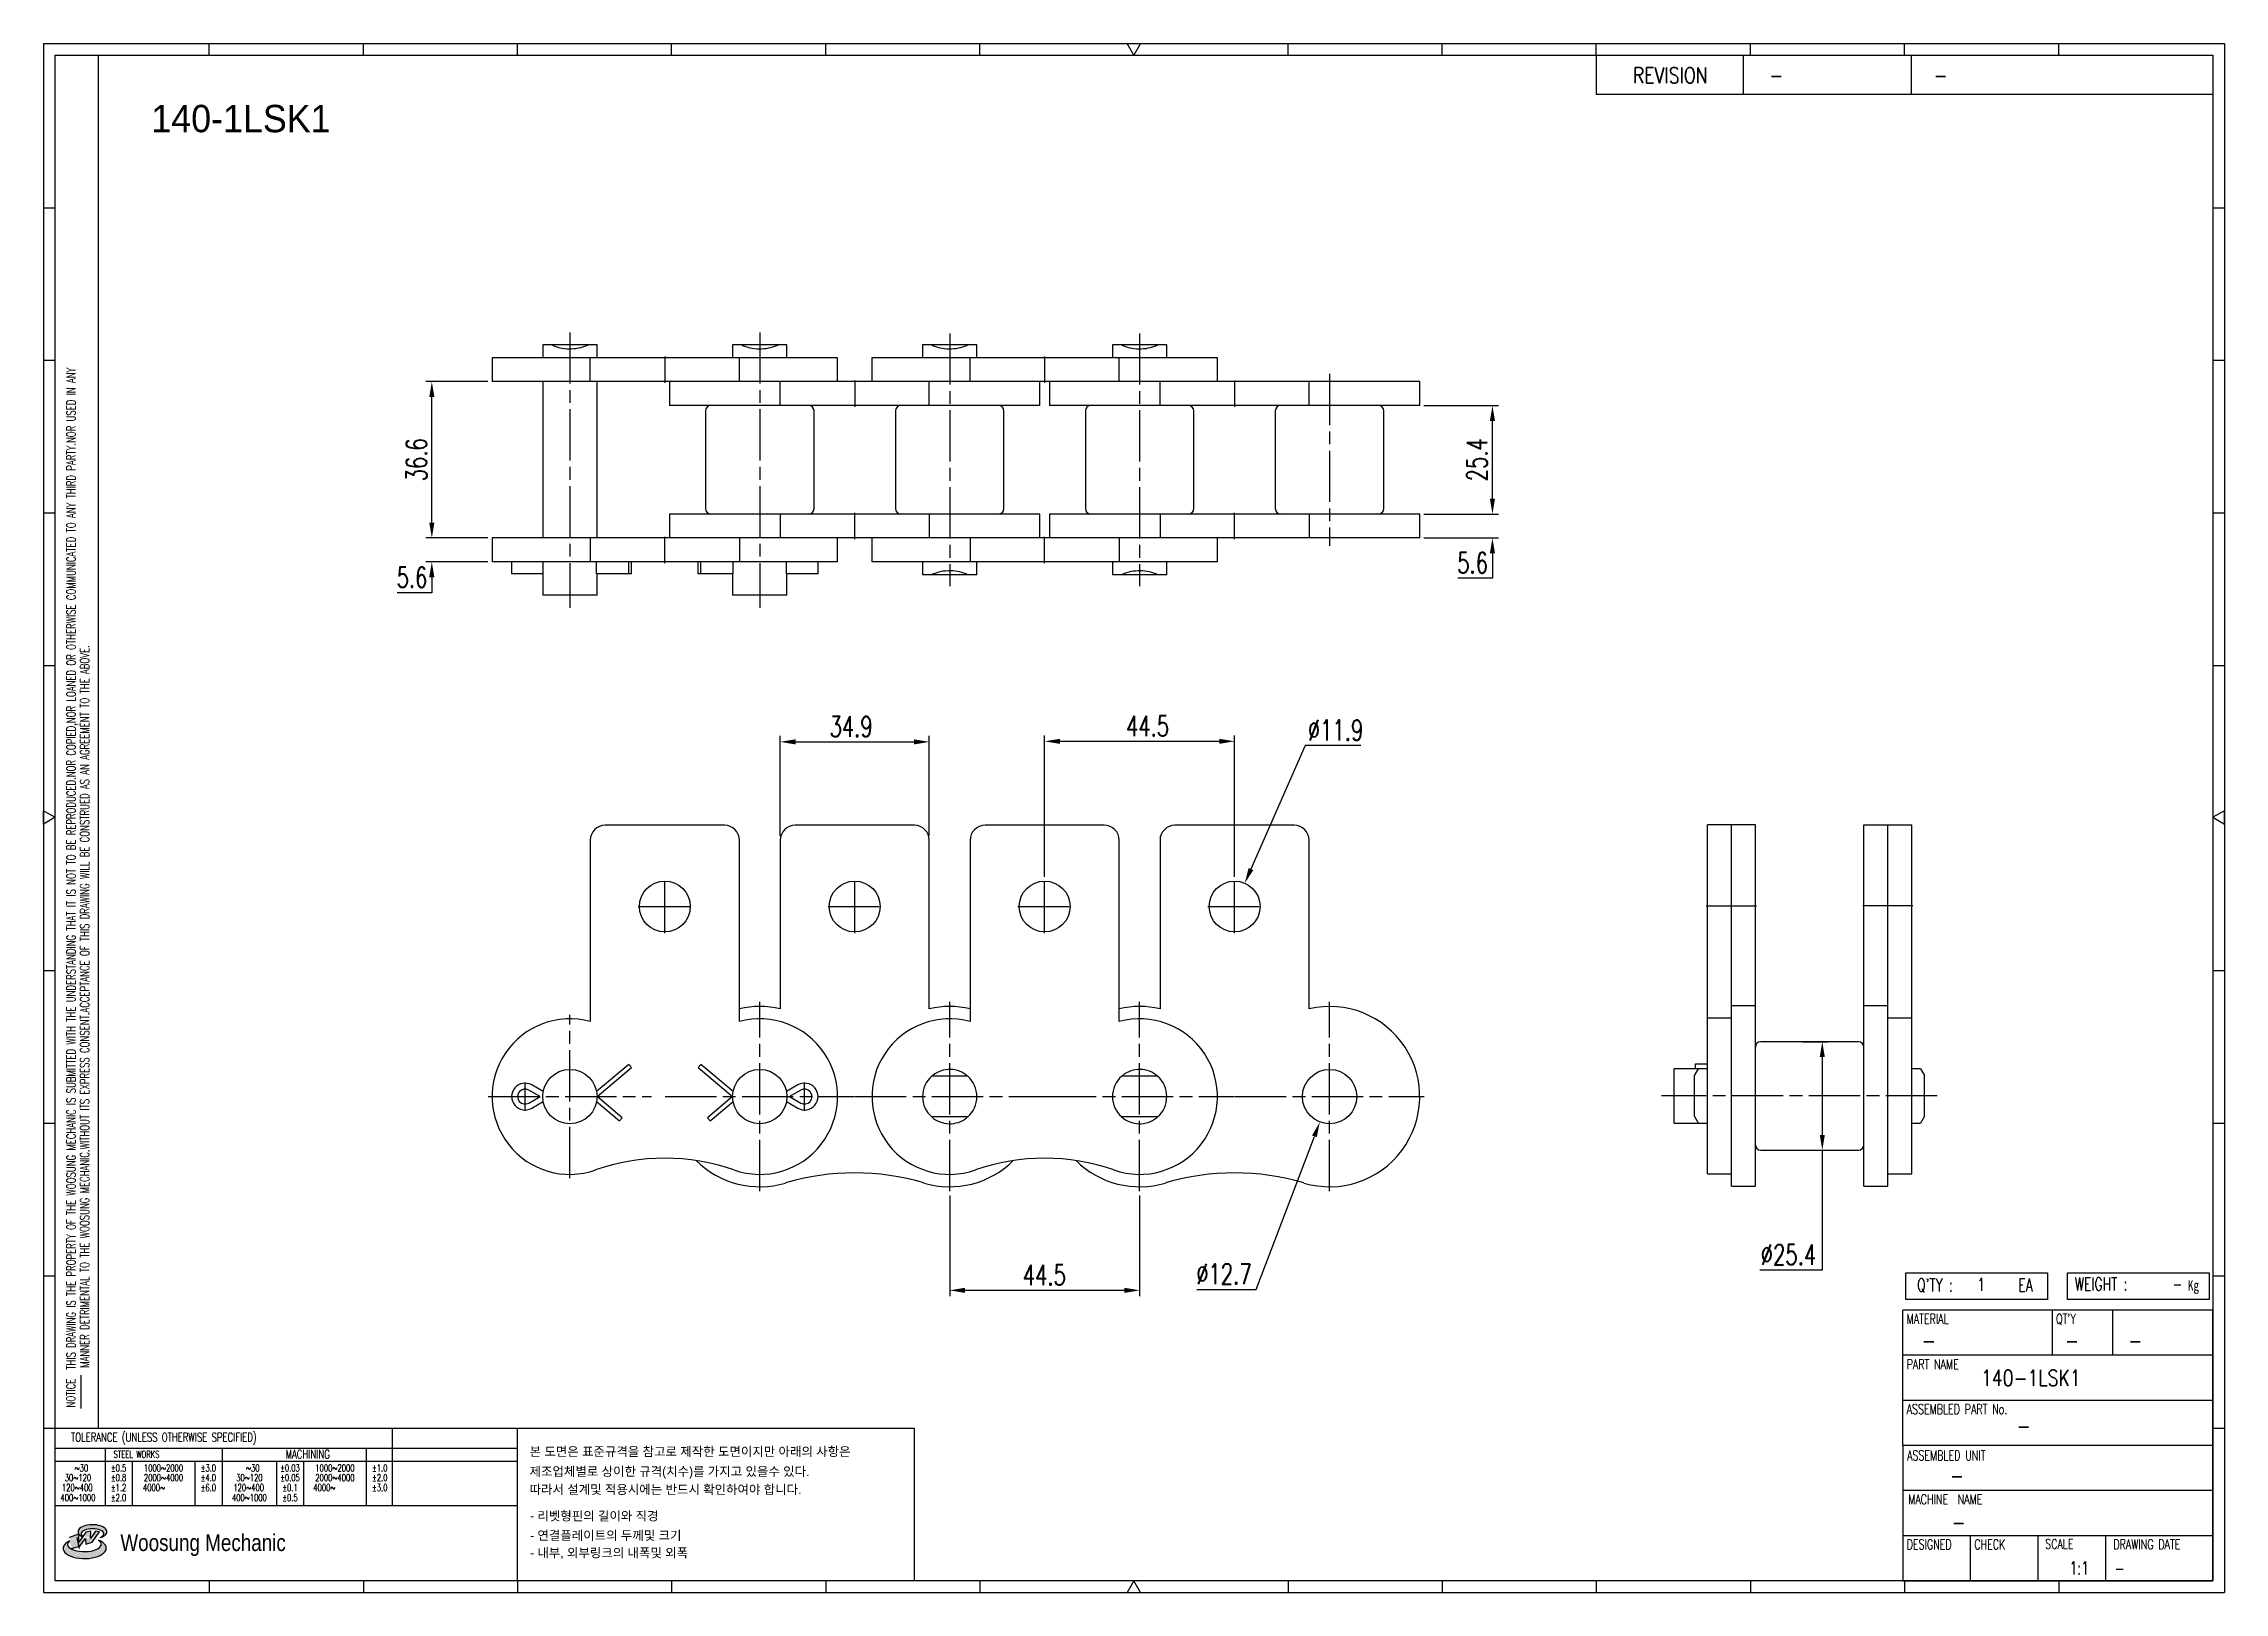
# Model space of a CAD drawing. Header units: millimetres. Extents: x 2711 to 3221, y 59 to 421.
import ezdxf
from ezdxf.enums import TextEntityAlignment as Align

# ---------------------------------------------------------------- set-up
doc = ezdxf.new("R2010")
doc.units = ezdxf.units.MM
doc.linetypes.add('AM_ISO08W050', pattern=[18, 12, -1.5, 3, -1.5])
doc.layers.get('Defpoints').update_dxf_attribs({"color": 80})
doc.layers.add('CL1', color=140, linetype='AM_ISO08W050', lineweight=25)
for name, color, linetype in [('S-DIM', 7, 'Continuous'), ('TITLE', 7, 'Continuous'), ('도면레이아웃', 7, 'Continuous')]:
    doc.layers.add(name, color=color, linetype=linetype)
doc.styles.add('HAN', font='ROMANS.shx', dxfattribs={"width": 0.7, "bigfont": 'whgtxt.shx'})
doc.styles.add('HKD_ST2', font='romans.shx', dxfattribs={"width": 0.7, "height": 4, "bigfont": '@extfont2.shx'})
doc.styles.add('HSG', font='SIMPLEX.shx', dxfattribs={"width": 0.7, "bigfont": 'HSG.shx'})
doc.styles.add('MtXpl_', font='Gulim.ttf')
doc.styles.add('SLDTEXTSTYLE4', font='arial.ttf', dxfattribs={"width": 0.8})
doc.dimstyles.new('AP2', dxfattribs={"dimscale": 2, "dimtxt": 2.4, "dimasz": 1.8, "dimexe": 0.7, "dimexo": 0.5, "dimgap": 0.6, "dimtad": 1, "dimtoh": 1, "dimdec": 1, "dimrnd": 0.01, "dimzin": 9, "dimdsep": 46, "dimtxsty": 'HSG', "dimcen": 0, "dimclrd": 251, "dimclre": 251, "dimclrt": 60, "dimazin": 2, "dimtp": 1, "dimtm": 1, "dimtfac": 0.5, "dimtdec": 1, "dimtofl": 0, "dimtmove": 0, "dimatfit": 3, "dimfxl": 0, "dimtvp": 1, "dimtolj": 2, "dimlwd": -1, "dimlwe": -1, "dimarcsym": 0})

# ---------------------------------------------------------------- blocks, each defined once
blk = doc.blocks.new('MAST')
at = {"layer": '도면레이아웃'}
h = blk.add_hatch(color=10, dxfattribs=at)
h.paths.add_polyline_path([(1.544, 35.177), (1.554, 34.966), (1.779, 35.034), (2.054, 35.422), (1.908, 35.446), (1.728, 35.167), (1.741, 35.439), (1.547, 35.405), (1.292, 35.041), (1.295, 35.33), (0.943, 35.208), (1.03, 34.8), (1.336, 34.885)])
edge = h.paths.add_edge_path()
edge.add_ellipse((1.795, 35.421), major_axis=(-0.53, 0), ratio=0.487785, start_angle=122.36065, end_angle=403.39574)
edge.add_line((1.411, 35.244), (1.419, 35.261))
edge.add_ellipse((1.798, 35.344), major_axis=(-0.423, 0), ratio=0.444396, start_angle=131.58977, end_angle=386.19408, ccw=False)
edge = h.paths.add_edge_path()
edge.add_ellipse((1.512, 34.815), major_axis=(-0.793, 0), ratio=0.480113, start_angle=314.67633, end_angle=590.85213)
edge.add_ellipse((1.501, 34.958), major_axis=(-0.62, 0), ratio=0.43311, start_angle=331.7024, end_angle=574.42495, ccw=False)
at = {"color": 140}
for p, q in [((0, 90.118), (80.15, 90.118)), ((0, 90.118), (0, 33.191)), ((80.15, 90.118), (80.15, 33.191)), ((57.068, 89.693), (57.068, 88.246)), ((62.47, 89.693), (62.47, 88.246)), ((68.635, 89.693), (68.635, 88.246)), ((79.725, 88.246), (57.068, 88.246)), ((68.449, 43.961), (68.449, 44.936)), ((68.449, 44.936), (73.654, 44.936)), ((73.654, 44.936), (73.654, 43.961)), ((74.39, 43.961), (74.39, 44.936)), ((74.39, 44.936), (79.595, 44.936)), ((79.595, 44.936), (79.595, 43.961)), ((68.336, 38.59), (68.336, 43.563)), ((79.725, 43.563), (68.336, 43.563)), ((73.654, 43.961), (68.449, 43.961)), ((73.827, 43.563), (73.827, 41.905)), ((79.595, 43.961), (74.39, 43.961)), ((76.037, 43.563), (76.037, 41.905)), ((79.725, 38.59), (79.725, 43.563)), ((79.725, 41.905), (68.336, 41.905)), ((79.725, 40.248), (68.336, 40.248)), ((68.336, 38.59), (68.336, 33.616)), ((79.725, 38.59), (68.336, 38.59)), ((79.725, 33.616), (79.725, 38.59)), ((79.725, 36.932), (68.336, 36.932)), ((79.725, 35.274), (68.336, 35.274)), ((70.822, 33.616), (70.822, 35.274)), ((73.309, 33.616), (73.309, 35.274)), ((75.796, 33.616), (75.796, 35.274)), ((0, 33.191), (80.15, 33.191)), ((68.336, 33.616), (79.725, 33.616))]:
    blk.add_line(p, q, dxfattribs=at)
for p, q in [((6.089, 89.693), (6.089, 90.118)), ((11.753, 89.693), (11.753, 90.118)), ((17.418, 89.693), (17.418, 90.118)), ((23.082, 89.693), (23.082, 90.118)), ((28.746, 89.693), (28.746, 90.118)), ((34.411, 89.693), (34.411, 90.118)), ((45.739, 89.693), (45.739, 90.118)), ((51.404, 89.693), (51.404, 90.118)), ((57.068, 89.693), (57.068, 90.118)), ((62.732, 89.693), (62.732, 90.118)), ((68.397, 89.693), (68.397, 90.118)), ((74.061, 89.693), (74.061, 90.118)), ((0, 84.085), (0.425, 84.085)), ((79.725, 84.085), (80.15, 84.085)), ((0, 78.478), (0.425, 78.478)), ((79.725, 78.478), (80.15, 78.478)), ((0, 72.87), (0.425, 72.87)), ((79.725, 72.87), (80.15, 72.87)), ((0, 67.262), (0.425, 67.262)), ((79.725, 67.262), (80.15, 67.262)), ((0, 56.047), (0.425, 56.047)), ((79.725, 56.047), (80.15, 56.047)), ((0, 50.439), (0.425, 50.439)), ((79.725, 50.439), (80.15, 50.439)), ((0, 44.832), (0.425, 44.832)), ((79.725, 44.832), (80.15, 44.832)), ((1.377, 39.947), (1.377, 41.174)), ((0, 39.224), (0.425, 39.224)), ((79.725, 39.224), (80.15, 39.224)), ((6.089, 33.616), (6.089, 33.191)), ((11.753, 33.616), (11.753, 33.191)), ((17.418, 33.616), (17.418, 33.191)), ((23.082, 33.616), (23.082, 33.191)), ((28.746, 33.616), (28.746, 33.191)), ((34.411, 33.616), (34.411, 33.191)), ((45.739, 33.616), (45.739, 33.191)), ((51.404, 33.616), (51.404, 33.191)), ((57.068, 33.616), (57.068, 33.191)), ((62.732, 33.616), (62.732, 33.191)), ((68.397, 33.616), (68.397, 33.191)), ((74.061, 33.616), (74.061, 33.191))]:
    blk.add_line(p, q)
at = {"color": 2}
for p, q in [((2.017, 39.224), (2.017, 89.693)), ((0.425, 39.224), (17.418, 39.224)), ((0.425, 38.487), (17.418, 38.487)), ((2.257, 38.487), (2.257, 36.382)), ((6.557, 38.5), (6.557, 36.382)), ((11.857, 38.487), (11.857, 36.382)), ((12.816, 39.224), (12.816, 36.382)), ((17.418, 33.616), (17.418, 39.224)), ((0.425, 38.012), (17.418, 38.012)), ((3.257, 38.012), (3.257, 36.382)), ((5.557, 38.012), (5.557, 36.382)), ((8.557, 38.012), (8.557, 36.382)), ((9.557, 38.026), (9.557, 36.382)), ((0.425, 36.382), (17.418, 36.382))]:
    blk.add_line(p, q, dxfattribs=at)
for points in [[(40.075, 89.693), (39.83, 90.118), (40.32, 90.118)], [(0.425, 61.679), (0, 61.433), (0, 61.924)], [(79.725, 61.679), (80.15, 61.433), (80.15, 61.924)], [(40.075, 33.616), (39.83, 33.191), (40.32, 33.191)]]:
    blk.add_lwpolyline(points, close=True)
at = {"color": 140}
blk.add_lwpolyline([(0.425, 89.693), (79.725, 89.693), (79.725, 33.616), (0.425, 33.616)], close=True, dxfattribs=at)
at = {"layer": '도면레이아웃'}
for p, q in [((1.295, 35.33), (0.943, 35.208)), ((1.547, 35.405), (1.292, 35.041)), ((1.292, 35.041), (1.295, 35.33)), ((1.741, 35.439), (1.547, 35.405)), ((1.908, 35.446), (1.728, 35.167)), ((1.728, 35.167), (1.741, 35.439)), ((1.779, 35.034), (2.054, 35.422)), ((2.054, 35.422), (1.908, 35.446)), ((1.03, 34.8), (1.336, 34.885)), ((1.224, 35.208), (1.311, 34.8)), ((1.224, 35.208), (1.224, 35.208)), ((1.336, 34.885), (1.544, 35.177)), ((1.419, 35.261), (1.411, 35.244)), ((1.544, 35.177), (1.554, 34.966)), ((1.554, 34.966), (1.779, 35.034))]:
    blk.add_line(p, q, dxfattribs=at)
for centre, major_axis, ratio, start_param, end_param in [((1.795, 35.421), (-0.53, 0), 0.487785, 2.135596, 7.040584), ((1.798, 35.344), (-0.423, 0), 0.444396, 2.296675, 6.740358), ((1.512, 34.815), (-0.793, 0), 0.480113, 5.492138, 10.312315), ((1.501, 34.958), (-0.62, 0), 0.43311, 5.789299, 10.025607)]:
    blk.add_ellipse(centre, major_axis=major_axis, ratio=ratio, start_param=start_param, end_param=end_param, dxfattribs=at)
for s, height, style, width, p in [('REVISION', 0.5806, 'HAN', 0.8, (58.415, 88.664)), ('-', 0.581, 'HAN', 0.8, (63.426, 88.664)), ('-', 0.581, 'HAN', 0.8, (69.468, 88.664)), ("Q'TY : ", 0.4746, 'HKD_ST2', 0.7, (68.857, 44.253)), ('1', 0.475, 'HKD_ST2', 0.7, (71.071, 44.275)), ('EA', 0.4746, 'HKD_ST2', 0.7, (72.578, 44.253)), ('WEIGHT : ', 0.4746, 'HKD_ST2', 0.7, (74.65, 44.286)), ('-', 0.581, 'HAN', 0.8, (69.029, 42.157)), ('-', 0.581, 'HAN', 0.8, (74.289, 42.157)), ('-', 0.581, 'HAN', 0.8, (76.623, 42.157)), ('-', 0.581, 'HAN', 0.8, (72.515, 39.013)), ('-', 0.581, 'HAN', 0.8, (70.067, 37.189)), ('-', 0.581, 'HAN', 0.8, (70.126, 35.48)), ('1:1', 0.4746, 'HKD_ST2', 0.7, (74.458, 33.848)), ('-', 0.475, 'HKD_ST2', 0.7, (76.112, 33.837))]:
    blk.add_text(s, height=height, dxfattribs=dict(style=style, width=width)).set_placement(p)
at = {"color": 6, "style": 'HKD_ST2', "width": 0.7}
for s, p in [(' THIS DRAWING IS THE PROPERTY OF THE WOOSUNG MECHANIC IS SUBMITTED WITH THE UNDERSTANDING THAT IT IS NOT TO BE REPRODUCED.NOR COPIED,NOR LOANED OR OTHERWISE COMMUNICATED TO ANY THIRD PARTY.NOR USED IN ANY', (1.173, 41.217)), ('MANNER DETRIMENTAL TO THE WOOSUNG MECHANIC.WITHOUT ITS EXPRESS CONSENT.ACCEPTANCE OF THIS DRAWING WILL BE CONSTRUED AS AN AGREEMENT TO THE ABOVE.', (1.672, 41.447))]:
    blk.add_text(s, height=0.326266, rotation=90, dxfattribs=at).set_placement(p)
at = {"style": 'HKD_ST2', "width": 0.7}
blk.add_text('-', height=0.475, dxfattribs=at).set_placement((78.613, 44.286), align=Align.RIGHT)
at = {"color": 254, "style": 'HKD_ST2', "width": 0.7}
for s, height, p in [('MATERIAL', 0.3651, (68.474, 43.425)), ("QT'Y", 0.3651, (73.965, 43.425)), ('PART NAME', 0.3651, (68.474, 41.756)), ('ASSEMBLED PART No.', 0.36511, (68.474, 40.109)), ('ASSEMBLED UNIT', 0.36511, (68.49, 38.408)), ('MACHINE  NAME', 0.36511, (68.532, 36.794)), ('DESIGNED', 0.3651, (68.474, 35.136)), ('CHECK', 0.3651, (70.961, 35.136)), ('SCALE', 0.3651, (73.566, 35.153)), ('DRAWING DATE', 0.36511, (76.071, 35.141))]:
    blk.add_text(s, height=height, dxfattribs=at).set_placement(p, align=Align.TOP_LEFT)
at = {"style": 'HKD_ST2', "width": 0.7}
blk.add_text('NOTICE', height=0.3263, rotation=90, dxfattribs=at).set_placement((1.163, 39.988))
blk.add_text('TOLERANCE (UNLESS OTHERWISE SPECIFIED)', height=0.32627, dxfattribs=at).set_placement((4.417, 38.896), align=Align.MIDDLE_CENTER)
at = {"color": 4, "style": 'HKD_ST2', "width": 0.7}
for s, height, p in [('%%12630', 0.261, (1.389, 37.762)), ('1000%%1262000', 0.26101, (4.407, 37.762)), ('%%12630', 0.261, (7.689, 37.762)), ('1000%%1262000', 0.26101, (10.707, 37.762)), ('120%%126400', 0.26101, (1.237, 37.045)), ('30%%126120', 0.261, (1.263, 37.411)), ('4000%%126', 0.261, (4.061, 37.045)), ('2000%%1264000', 0.26101, (4.407, 37.411)), ('120%%126400', 0.26101, (7.537, 37.045)), ('30%%126120', 0.261, (7.563, 37.411)), ('4000%%126', 0.261, (10.321, 37.045)), ('2000%%1264000', 0.26101, (10.707, 37.411)), ('400%%1261000', 0.26101, (1.263, 36.67)), ('400%%1261000', 0.26101, (7.563, 36.67))]:
    blk.add_text(s, height=height, dxfattribs=at).set_placement(p, align=Align.MIDDLE_CENTER)
for s, height, p in [('%%P0.5', 0.261, (2.757, 37.762)), ('STEEL WORKS', 0.26101, (3.416, 38.268)), ('%%P3.0', 0.261, (6.057, 37.762)), ('%%P0.03', 0.261, (9.057, 37.762)), ('MACHINING', 0.3263, (9.707, 38.27)), ('%%P1.0', 0.261, (12.357, 37.762)), ('%%P0.8', 0.261, (2.757, 37.411)), ('%%P1.2', 0.261, (2.757, 37.045)), ('%%P4.0', 0.261, (6.057, 37.411)), ('%%P6.0', 0.261, (6.057, 37.045)), ('%%P0.05', 0.261, (9.057, 37.411)), ('%%P0.1', 0.261, (9.057, 37.045)), ('%%P2.0', 0.261, (12.357, 37.411)), ('%%P3.0', 0.261, (12.357, 37.045)), ('%%P2.0', 0.261, (2.757, 36.67)), ('%%P0.5', 0.261, (9.057, 36.67))]:
    blk.add_text(s, height=height, dxfattribs=at).set_placement(p, align=Align.MIDDLE)
at = {"color": 1, "style": 'SLDTEXTSTYLE4', "width": 0.8}
blk.add_text('Woosung Mechanic', height=0.61957, dxfattribs=at).set_placement((2.822, 34.711))
at = {"layer": 'TITLE', "width": 0.8}
blk.add_text('Kg', height=0.3789, dxfattribs=at).set_placement((78.807, 44.286))
blk = doc.blocks.new('*D2')
at = {"layer": 'Defpoints', "color": 0, "transparency": 16777216}
for p in [(3032.78, 311.15), (3049.8, 311.15), (3032.78, 305.55)]:
    blk.add_point(p, dxfattribs=at)
at = {"layer": 'S-DIM', "color": 251, "linetype": 'ByBlock', "transparency": 16777216}
for p, q in [((3049.8, 314.75), (3049.8, 318.35)), ((3033.78, 311.15), (3051.2, 311.15)), ((3033.78, 305.55), (3051.2, 305.55)), ((3049.8, 301.95), (3049.8, 296.13)), ((3049.8, 296.13), (3041.72, 296.13))]:
    blk.add_line(p, q, dxfattribs=at)
at = {"layer": 'S-DIM', "color": 251, "transparency": 16777216}
for points in [[(3049.2, 314.75), (3050.4, 314.75), (3049.8, 311.15)], [(3049.2, 301.95), (3050.4, 301.95), (3049.8, 305.55)]]:
    blk.add_solid(points, dxfattribs=at)
at = {"layer": 'S-DIM', "color": 60, "transparency": 16777216, "insert": (3045.16, 299.73), "char_height": 4.8, "attachment_point": 5, "style": 'HSG'}
blk.add_mtext('\\A2;5.6', dxfattribs=at)
blk = doc.blocks.new('*D3')
at = {"layer": 'Defpoints', "color": 0, "transparency": 16777216}
for p in [(3032.78, 336.55), (3049.8, 336.55), (3032.78, 311.15)]:
    blk.add_point(p, dxfattribs=at)
at = {"layer": 'S-DIM', "color": 251, "linetype": 'ByBlock', "transparency": 16777216}
for p, q in [((3033.78, 336.55), (3051.2, 336.55)), ((3049.8, 314.75), (3049.8, 332.95)), ((3033.78, 311.15), (3051.2, 311.15))]:
    blk.add_line(p, q, dxfattribs=at)
at = {"layer": 'S-DIM', "color": 251, "transparency": 16777216}
for points in [[(3049.2, 332.95), (3050.4, 332.95), (3049.8, 336.55)], [(3049.2, 314.75), (3050.4, 314.75), (3049.8, 311.15)]]:
    blk.add_solid(points, dxfattribs=at)
at = {"layer": 'S-DIM', "color": 60, "transparency": 16777216, "insert": (3046.2, 323.85), "char_height": 4.8, "attachment_point": 5, "rotation": 90, "style": 'HSG'}
blk.add_mtext('\\A2;25.4', dxfattribs=at)
blk = doc.blocks.new('*D4')
at = {"layer": 'Defpoints', "color": 0, "transparency": 16777216}
for p in [(2801.57, 305.55), (2815.68, 305.55), (2815.68, 299.95)]:
    blk.add_point(p, dxfattribs=at)
at = {"layer": 'S-DIM', "color": 251, "linetype": 'ByBlock', "transparency": 16777216}
for p, q in [((2801.57, 309.15), (2801.57, 312.75)), ((2814.68, 305.55), (2800.17, 305.55)), ((2814.68, 299.95), (2800.17, 299.95)), ((2801.57, 296.35), (2801.57, 292.75)), ((2801.57, 292.75), (2793.49, 292.75))]:
    blk.add_line(p, q, dxfattribs=at)
at = {"layer": 'S-DIM', "color": 251, "transparency": 16777216}
for points in [[(2800.97, 309.15), (2802.17, 309.15), (2801.57, 305.55)], [(2800.97, 296.35), (2802.17, 296.35), (2801.57, 299.95)]]:
    blk.add_solid(points, dxfattribs=at)
at = {"layer": 'S-DIM', "color": 60, "transparency": 16777216, "insert": (2796.93, 296.35), "char_height": 4.8, "attachment_point": 5, "style": 'HSG'}
blk.add_mtext('\\A2;5.6', dxfattribs=at)
blk = doc.blocks.new('*D5')
at = {"layer": 'Defpoints', "color": 0, "transparency": 16777216}
for p in [(2801.57, 342.15), (2815.68, 342.15), (2815.68, 305.55)]:
    blk.add_point(p, dxfattribs=at)
at = {"layer": 'S-DIM', "color": 251, "linetype": 'ByBlock', "transparency": 16777216}
for p, q in [((2814.68, 342.15), (2800.17, 342.15)), ((2801.57, 309.15), (2801.57, 338.55)), ((2814.68, 305.55), (2800.17, 305.55))]:
    blk.add_line(p, q, dxfattribs=at)
at = {"layer": 'S-DIM', "color": 251, "transparency": 16777216}
for points in [[(2800.97, 338.55), (2802.17, 338.55), (2801.57, 342.15)], [(2800.97, 309.15), (2802.17, 309.15), (2801.57, 305.55)]]:
    blk.add_solid(points, dxfattribs=at)
at = {"layer": 'S-DIM', "color": 60, "transparency": 16777216, "insert": (2797.97, 323.85), "char_height": 4.8, "attachment_point": 5, "rotation": 90, "style": 'HSG'}
blk.add_mtext('\\A2;36.6', dxfattribs=at)
blk = doc.blocks.new('*D6')
at = {"layer": 'Defpoints', "color": 0, "transparency": 16777216}
for p in [(2918, 257.83), (2883.1, 234.81), (2918, 234.81)]:
    blk.add_point(p, dxfattribs=at)
at = {"layer": 'S-DIM', "color": 251, "linetype": 'ByBlock', "transparency": 16777216}
for p, q in [((2883.1, 235.81), (2883.1, 259.23)), ((2886.7, 257.83), (2914.4, 257.83)), ((2918, 235.81), (2918, 259.23))]:
    blk.add_line(p, q, dxfattribs=at)
at = {"layer": 'S-DIM', "color": 251, "transparency": 16777216}
for points in [[(2886.7, 258.43), (2886.7, 257.23), (2883.1, 257.83)], [(2914.4, 258.43), (2914.4, 257.23), (2918, 257.83)]]:
    blk.add_solid(points, dxfattribs=at)
at = {"layer": 'S-DIM', "color": 60, "transparency": 16777216, "insert": (2899.7, 261.43), "char_height": 4.8, "attachment_point": 5, "style": 'HSG'}
blk.add_mtext('\\A2;34.9', dxfattribs=at)
blk = doc.blocks.new('*D7')
at = {"layer": 'Defpoints', "color": 0, "transparency": 16777216}
for p in [(2989.45, 257.96), (2945, 225.25), (2989.45, 225.25)]:
    blk.add_point(p, dxfattribs=at)
at = {"layer": 'S-DIM', "color": 251, "linetype": 'ByBlock', "transparency": 16777216}
for p, q in [((2945, 226.25), (2945, 259.36)), ((2948.6, 257.96), (2985.85, 257.96)), ((2989.45, 226.25), (2989.45, 259.36))]:
    blk.add_line(p, q, dxfattribs=at)
at = {"layer": 'S-DIM', "color": 251, "transparency": 16777216}
for points in [[(2948.6, 258.56), (2948.6, 257.36), (2945, 257.96)], [(2985.85, 258.56), (2985.85, 257.36), (2989.45, 257.96)]]:
    blk.add_solid(points, dxfattribs=at)
at = {"layer": 'S-DIM', "color": 60, "transparency": 16777216, "insert": (2969.08, 261.56), "char_height": 4.8, "attachment_point": 5, "style": 'HSG'}
blk.add_mtext('\\A2;44.5', dxfattribs=at)
blk = doc.blocks.new('*D8')
at = {"layer": 'Defpoints', "color": 0, "transparency": 16777216}
for p in [(2991.84, 224.75), (2987.06, 213.85)]:
    blk.add_point(p, dxfattribs=at)
at = {"layer": 'S-DIM', "color": 251, "linetype": 'ByBlock', "transparency": 16777216}
for p, q in [((3005.96, 256.98), (2993.28, 228.05)), ((3019, 256.98), (3005.96, 256.98))]:
    blk.add_line(p, q, dxfattribs=at)
at = {"layer": 'S-DIM', "color": 251, "transparency": 16777216}
blk.add_solid([(2992.73, 228.29), (2993.83, 227.81), (2991.84, 224.75)], dxfattribs=at)
at = {"layer": 'S-DIM', "color": 60, "transparency": 16777216, "insert": (3013.08, 260.58), "char_height": 4.8, "attachment_point": 5, "style": 'HSG'}
blk.add_mtext('\\A2;∅11.9', dxfattribs=at)
blk = doc.blocks.new('*D9')
at = {"layer": 'Defpoints', "color": 0, "transparency": 16777216}
for p in [(2922.78, 152.65), (2967.23, 152.65), (2967.23, 129.46)]:
    blk.add_point(p, dxfattribs=at)
at = {"layer": 'S-DIM', "color": 251, "linetype": 'ByBlock', "transparency": 16777216}
for p, q in [((2922.78, 151.65), (2922.78, 128.06)), ((2967.23, 151.65), (2967.23, 128.06)), ((2926.38, 129.46), (2963.63, 129.46))]:
    blk.add_line(p, q, dxfattribs=at)
at = {"layer": 'S-DIM', "color": 251, "transparency": 16777216}
for points in [[(2926.38, 130.06), (2926.38, 128.86), (2922.78, 129.46)], [(2963.63, 130.06), (2963.63, 128.86), (2967.23, 129.46)]]:
    blk.add_solid(points, dxfattribs=at)
at = {"layer": 'S-DIM', "color": 60, "transparency": 16777216, "insert": (2944.92, 133.06), "char_height": 4.8, "attachment_point": 5, "style": 'HSG'}
blk.add_mtext('\\A2;44.5', dxfattribs=at)
blk = doc.blocks.new('*D10')
at = {"layer": 'Defpoints', "color": 0, "transparency": 16777216}
for p in [(3013.94, 180.74), (3009.41, 168.87)]:
    blk.add_point(p, dxfattribs=at)
at = {"layer": 'S-DIM', "color": 251, "linetype": 'ByBlock', "transparency": 16777216}
for p, q in [((2994.47, 129.69), (3008.13, 165.5)), ((2980.63, 129.69), (2994.47, 129.69))]:
    blk.add_line(p, q, dxfattribs=at)
at = {"layer": 'S-DIM', "color": 251, "transparency": 16777216}
blk.add_solid([(3007.57, 165.72), (3008.69, 165.29), (3009.41, 168.87)], dxfattribs=at)
at = {"layer": 'S-DIM', "color": 60, "transparency": 16777216, "insert": (2986.95, 133.29), "char_height": 4.8, "attachment_point": 5, "style": 'HSG'}
blk.add_mtext('\\A2;∅12.7', dxfattribs=at)
blk = doc.blocks.new('*D11')
at = {"layer": 'Defpoints', "color": 0, "transparency": 16777216}
for p in [(3121.36, 187.65), (3121.36, 162.25), (3127, 162.25)]:
    blk.add_point(p, dxfattribs=at)
at = {"layer": 'S-DIM', "color": 251, "linetype": 'ByBlock', "transparency": 16777216}
for p, q in [((3122.36, 187.65), (3128.4, 187.65)), ((3127, 184.05), (3127, 165.85)), ((3122.36, 162.25), (3128.4, 162.25)), ((3127, 162.25), (3127, 134.21)), ((3127, 134.21), (3112.36, 134.21))]:
    blk.add_line(p, q, dxfattribs=at)
at = {"layer": 'S-DIM', "color": 251, "transparency": 16777216}
for points in [[(3126.4, 184.05), (3127.6, 184.05), (3127, 187.65)], [(3126.4, 165.85), (3127.6, 165.85), (3127, 162.25)]]:
    blk.add_solid(points, dxfattribs=at)
at = {"layer": 'S-DIM', "color": 60, "transparency": 16777216, "insert": (3119.08, 137.81), "char_height": 4.8, "attachment_point": 5, "style": 'HSG'}
blk.add_mtext('\\A2;%%c25.4', dxfattribs=at)

msp = doc.modelspace()

# ---------------------------------------------------------------- linework, layer by layer
for p, q in [((2896.53, 347.75), (2815.68, 347.75)), ((2815.68, 347.75), (2815.68, 342.15)), ((2827.52, 350.75), (2827.52, 347.75)), ((2840.23, 350.75), (2827.52, 350.75)), ((2829.67, 350.75), (2830.1, 350.55)), ((2830.1, 350.55), (2830.56, 350.37)), ((2830.56, 350.37), (2831.05, 350.21)), ((2831.05, 350.21), (2831.56, 350.08)), ((2831.56, 350.08), (2832.08, 349.98)), ((2832.08, 349.98), (2832.62, 349.9)), ((2832.62, 349.9), (2833.17, 349.85)), ((2833.17, 349.85), (2833.72, 349.83)), ((2833.72, 349.83), (2834.27, 349.84)), ((2834.27, 349.84), (2834.82, 349.87)), ((2834.82, 349.87), (2835.37, 349.93)), ((2835.37, 349.93), (2835.9, 350.02)), ((2835.9, 350.02), (2836.42, 350.14)), ((2836.42, 350.14), (2836.92, 350.28)), ((2836.92, 350.28), (2837.39, 350.44)), ((2837.39, 350.44), (2837.84, 350.63)), ((2837.84, 350.63), (2838.08, 350.75)), ((2838.65, 342.15), (2838.65, 347.75)), ((2840.23, 347.75), (2840.23, 350.75)), ((2871.97, 350.75), (2871.97, 347.75)), ((2884.68, 350.75), (2871.97, 350.75)), ((2873.55, 342.15), (2873.55, 347.75)), ((2874.12, 350.75), (2874.55, 350.55)), ((2874.55, 350.55), (2875.01, 350.37)), ((2875.01, 350.37), (2875.5, 350.21)), ((2875.5, 350.21), (2876.01, 350.08)), ((2876.01, 350.08), (2876.53, 349.98)), ((2876.53, 349.98), (2877.07, 349.9)), ((2877.07, 349.9), (2877.62, 349.85)), ((2877.62, 349.85), (2878.17, 349.83)), ((2878.17, 349.83), (2878.72, 349.84)), ((2878.72, 349.84), (2879.27, 349.87)), ((2879.27, 349.87), (2879.82, 349.93)), ((2879.82, 349.93), (2880.35, 350.02)), ((2880.35, 350.02), (2880.87, 350.14)), ((2880.87, 350.14), (2881.37, 350.28)), ((2881.37, 350.28), (2881.84, 350.44)), ((2881.84, 350.44), (2882.29, 350.63)), ((2882.29, 350.63), (2882.53, 350.75)), ((2884.68, 347.75), (2884.68, 350.75)), ((2896.53, 342.15), (2896.53, 347.75)), ((2904.58, 347.75), (2904.58, 342.15)), ((2985.43, 347.75), (2904.58, 347.75)), ((2916.42, 350.75), (2916.42, 347.75)), ((2929.13, 350.75), (2916.42, 350.75)), ((2918.57, 350.75), (2919, 350.55)), ((2919, 350.55), (2919.46, 350.37)), ((2919.46, 350.37), (2919.95, 350.21)), ((2919.95, 350.21), (2920.46, 350.08)), ((2920.46, 350.08), (2920.98, 349.98)), ((2920.98, 349.98), (2921.52, 349.9)), ((2921.52, 349.9), (2922.07, 349.85)), ((2922.07, 349.85), (2922.62, 349.83)), ((2922.62, 349.83), (2923.17, 349.84)), ((2923.17, 349.84), (2923.72, 349.87)), ((2923.72, 349.87), (2924.27, 349.93)), ((2924.27, 349.93), (2924.8, 350.02)), ((2924.8, 350.02), (2925.32, 350.14)), ((2925.32, 350.14), (2925.82, 350.28)), ((2925.82, 350.28), (2926.29, 350.44)), ((2926.29, 350.44), (2926.74, 350.63)), ((2926.74, 350.63), (2926.98, 350.75)), ((2927.55, 342.15), (2927.55, 347.75)), ((2929.13, 347.75), (2929.13, 350.75)), ((2960.87, 350.75), (2960.87, 347.75)), ((2973.58, 350.75), (2960.87, 350.75)), ((2962.45, 342.15), (2962.45, 347.75)), ((2963.02, 350.75), (2963.45, 350.55)), ((2963.45, 350.55), (2963.91, 350.37)), ((2963.91, 350.37), (2964.4, 350.21)), ((2964.4, 350.21), (2964.91, 350.08)), ((2964.91, 350.08), (2965.43, 349.98)), ((2965.43, 349.98), (2965.97, 349.9)), ((2965.97, 349.9), (2966.52, 349.85)), ((2966.52, 349.85), (2967.07, 349.83)), ((2967.07, 349.83), (2967.62, 349.84)), ((2967.62, 349.84), (2968.17, 349.87)), ((2968.17, 349.87), (2968.72, 349.93)), ((2968.72, 349.93), (2969.25, 350.02)), ((2969.25, 350.02), (2969.77, 350.14)), ((2969.77, 350.14), (2970.27, 350.28)), ((2970.27, 350.28), (2970.74, 350.44)), ((2970.74, 350.44), (2971.19, 350.63)), ((2971.19, 350.63), (2971.43, 350.75)), ((2973.58, 347.75), (2973.58, 350.75)), ((2985.43, 342.15), (2985.43, 347.75)), ((2873.55, 342.15), (2815.68, 342.15)), ((2827.52, 342.15), (2827.52, 305.55)), ((2840.23, 305.55), (2840.23, 342.15)), ((2857.23, 342.15), (2857.23, 336.55)), ((2927.55, 342.15), (2873.55, 342.15)), ((2883.1, 336.55), (2883.1, 342.15)), ((2918, 336.55), (2918, 342.15)), ((2962.45, 342.15), (2927.55, 342.15)), ((2943.88, 336.55), (2943.88, 342.15)), ((2946.13, 342.15), (2946.13, 336.55)), ((3032.78, 342.15), (2962.45, 342.15)), ((2972, 336.55), (2972, 342.15)), ((3006.9, 336.55), (3006.9, 342.15)), ((3032.78, 336.55), (3032.78, 342.15)), ((2943.88, 336.55), (2857.23, 336.55)), ((2865.63, 335.28), (2865.63, 312.42)), ((2891.03, 312.42), (2891.03, 335.28)), ((2910.08, 335.28), (2910.08, 312.42)), ((2935.48, 312.42), (2935.48, 335.28)), ((3032.78, 336.55), (2946.13, 336.55)), ((2954.53, 335.28), (2954.53, 312.42)), ((2979.93, 312.42), (2979.93, 335.28)), ((2998.98, 335.28), (2998.98, 312.42)), ((3024.38, 312.42), (3024.38, 335.28)), ((2857.23, 311.15), (2857.23, 305.55)), ((2943.88, 311.15), (2857.23, 311.15)), ((2883.1, 311.15), (2883.1, 305.55)), ((2918, 311.15), (2918, 305.55)), ((2943.88, 305.55), (2943.88, 311.15)), ((3032.78, 311.15), (2946.13, 311.15)), ((2946.13, 311.15), (2946.13, 305.55)), ((2972, 311.15), (2972, 305.55)), ((3006.9, 311.15), (3006.9, 305.55)), ((3032.78, 305.55), (3032.78, 311.15)), ((2815.68, 305.55), (2815.68, 299.95)), ((2873.55, 305.55), (2815.68, 305.55)), ((2838.65, 305.55), (2838.65, 299.95)), ((2927.55, 305.55), (2873.55, 305.55)), ((2873.55, 305.55), (2873.55, 299.95)), ((2896.53, 299.95), (2896.53, 305.55)), ((2904.58, 305.55), (2904.58, 299.95)), ((2962.45, 305.55), (2927.55, 305.55)), ((2927.55, 305.55), (2927.55, 299.95)), ((3032.78, 305.55), (2962.45, 305.55)), ((2962.45, 305.55), (2962.45, 299.95)), ((2985.43, 299.95), (2985.43, 305.55)), ((2896.53, 299.95), (2815.68, 299.95)), ((2820.24, 299.95), (2820.24, 297.15)), ((2827.63, 297.15), (2820.24, 297.15)), ((2827.52, 297.15), (2827.52, 292.15)), ((2827.63, 297.15), (2827.63, 299.95)), ((2840.12, 297.15), (2840.12, 299.95)), ((2848.33, 297.15), (2840.12, 297.15)), ((2840.23, 292.15), (2840.23, 297.15)), ((2847.7, 297.15), (2847.7, 299.95)), ((2848.33, 297.15), (2848.33, 299.95)), ((2863.87, 297.15), (2863.87, 299.95)), ((2872.08, 297.15), (2863.87, 297.15)), ((2864.5, 297.15), (2864.5, 299.95)), ((2871.97, 297.15), (2871.97, 292.15)), ((2872.08, 297.15), (2872.08, 299.95)), ((2884.57, 297.15), (2884.57, 299.95)), ((2891.96, 297.15), (2884.57, 297.15)), ((2884.68, 292.15), (2884.68, 297.15)), ((2891.96, 297.15), (2891.96, 299.95)), ((2985.43, 299.95), (2904.58, 299.95)), ((2916.42, 299.95), (2916.42, 296.95)), ((2929.13, 296.95), (2916.42, 296.95)), ((2918.81, 297.06), (2918.57, 296.95)), ((2919.26, 297.25), (2918.81, 297.06)), ((2919.73, 297.42), (2919.26, 297.25)), ((2920.23, 297.56), (2919.73, 297.42)), ((2920.75, 297.67), (2920.23, 297.56)), ((2921.28, 297.76), (2920.75, 297.67)), ((2921.83, 297.82), (2921.28, 297.76)), ((2922.38, 297.86), (2921.83, 297.82)), ((2922.93, 297.86), (2922.38, 297.86)), ((2923.49, 297.84), (2922.93, 297.86)), ((2924.03, 297.79), (2923.49, 297.84)), ((2924.57, 297.72), (2924.03, 297.79)), ((2925.1, 297.61), (2924.57, 297.72)), ((2925.6, 297.48), (2925.1, 297.61)), ((2926.09, 297.33), (2925.6, 297.48)), ((2926.55, 297.15), (2926.09, 297.33)), ((2926.98, 296.95), (2926.55, 297.15)), ((2929.13, 296.95), (2929.13, 299.95)), ((2960.87, 299.95), (2960.87, 296.95)), ((2973.58, 296.95), (2960.87, 296.95)), ((2963.26, 297.06), (2963.02, 296.95)), ((2963.71, 297.25), (2963.26, 297.06)), ((2964.18, 297.42), (2963.71, 297.25)), ((2964.68, 297.56), (2964.18, 297.42)), ((2965.2, 297.67), (2964.68, 297.56)), ((2965.73, 297.76), (2965.2, 297.67)), ((2966.28, 297.82), (2965.73, 297.76)), ((2966.83, 297.86), (2966.28, 297.82)), ((2967.38, 297.86), (2966.83, 297.86)), ((2967.94, 297.84), (2967.38, 297.86)), ((2968.48, 297.79), (2967.94, 297.84)), ((2969.02, 297.72), (2968.48, 297.79)), ((2969.55, 297.61), (2969.02, 297.72)), ((2970.05, 297.48), (2969.55, 297.61)), ((2970.54, 297.33), (2970.05, 297.48)), ((2971, 297.15), (2970.54, 297.33)), ((2971.43, 296.95), (2971, 297.15)), ((2973.58, 296.95), (2973.58, 299.95)), ((2840.23, 292.15), (2827.52, 292.15)), ((2884.68, 292.15), (2871.97, 292.15)), ((2838.65, 234.81), (2838.65, 192.37)), ((2870.06, 238.3), (2842.14, 238.3)), ((2873.55, 192.37), (2873.55, 234.81)), ((2883.1, 234.81), (2883.1, 195.36)), ((2914.51, 238.3), (2886.59, 238.3)), ((2918, 195.36), (2918, 234.81)), ((2927.55, 234.81), (2927.55, 192.37)), ((2958.96, 238.3), (2931.04, 238.3)), ((2962.45, 192.37), (2962.45, 234.81)), ((2972, 234.81), (2972, 195.36)), ((3003.41, 238.3), (2975.49, 238.3)), ((3006.9, 195.36), (3006.9, 234.81)), ((3105.73, 238.45), (3100.13, 238.45)), ((3100.13, 156.75), (3100.13, 238.45)), ((3111.33, 238.45), (3105.73, 238.45)), ((3105.73, 153.85), (3105.73, 238.45)), ((3111.33, 153.85), (3111.33, 238.45)), ((3136.73, 238.45), (3142.33, 238.45)), ((3136.73, 153.85), (3136.73, 238.45)), ((3142.33, 153.85), (3142.33, 238.45)), ((3142.33, 238.45), (3147.93, 238.45)), ((3147.93, 156.75), (3147.93, 238.45)), ((3111.33, 196.05), (3105.73, 196.05)), ((3142.33, 196.05), (3136.73, 196.05)), ((3105.73, 193.15), (3100.13, 193.15)), ((3147.93, 193.15), (3142.33, 193.15)), ((3135.46, 187.65), (3112.6, 187.65)), ((2847.7, 182.35), (2840.12, 175.99)), ((2840.23, 174.8), (2848.33, 181.6)), ((2848.33, 181.6), (2847.7, 182.35)), ((2864.5, 182.35), (2863.87, 181.6)), ((2863.87, 181.6), (2871.97, 174.8)), ((2872.08, 175.99), (2864.5, 182.35)), ((2918.81, 179.77), (2918.57, 179.57)), ((2926.98, 179.57), (2918.57, 179.57)), ((2919.26, 180.1), (2918.81, 179.77)), ((2919.73, 180.38), (2919.26, 180.1)), ((2920.23, 180.63), (2919.73, 180.38)), ((2920.75, 180.83), (2920.23, 180.63)), ((2921.28, 180.98), (2920.75, 180.83)), ((2921.83, 181.09), (2921.28, 180.98)), ((2922.38, 181.15), (2921.83, 181.09)), ((2922.93, 181.16), (2922.38, 181.15)), ((2923.49, 181.12), (2922.93, 181.16)), ((2924.03, 181.03), (2923.49, 181.12)), ((2924.57, 180.9), (2924.03, 181.03)), ((2925.1, 180.72), (2924.57, 180.9)), ((2925.6, 180.5), (2925.1, 180.72)), ((2926.09, 180.23), (2925.6, 180.5)), ((2926.55, 179.92), (2926.09, 180.23)), ((2926.98, 179.57), (2926.55, 179.92)), ((2963.26, 179.77), (2963.02, 179.57)), ((2971.43, 179.57), (2963.02, 179.57)), ((2963.71, 180.1), (2963.26, 179.77)), ((2964.18, 180.38), (2963.71, 180.1)), ((2964.68, 180.63), (2964.18, 180.38)), ((2965.2, 180.83), (2964.68, 180.63)), ((2965.73, 180.98), (2965.2, 180.83)), ((2966.28, 181.09), (2965.73, 180.98)), ((2966.83, 181.15), (2966.28, 181.09)), ((2967.38, 181.16), (2966.83, 181.15)), ((2967.94, 181.12), (2967.38, 181.16)), ((2968.48, 181.03), (2967.94, 181.12)), ((2969.02, 180.9), (2968.48, 181.03)), ((2969.55, 180.72), (2969.02, 180.9)), ((2970.05, 180.5), (2969.55, 180.72)), ((2970.54, 180.23), (2970.05, 180.5)), ((2971, 179.92), (2970.54, 180.23)), ((2971.43, 179.57), (2971, 179.92)), ((3092.33, 168.6), (3092.33, 181.31)), ((3098.05, 181.31), (3092.33, 181.31)), ((3097.13, 179.72), (3098.05, 181.31)), ((3097.13, 170.19), (3097.13, 179.72)), ((3097.33, 182.5), (3100.13, 182.5)), ((3097.33, 181.31), (3097.33, 182.5)), ((3100.13, 181.31), (3098.05, 181.31)), ((3150.01, 181.31), (3147.93, 181.31)), ((3150.01, 181.31), (3150.93, 179.72)), ((3150.93, 170.19), (3150.93, 179.72)), ((2826.89, 174.8), (2824.27, 176.32)), ((2824.27, 173.29), (2826.89, 174.8)), ((2827.63, 175.99), (2824.97, 177.53)), ((2824.97, 172.08), (2827.63, 173.62)), ((2840.12, 173.62), (2845.51, 169.1)), ((2846.14, 169.85), (2840.23, 174.8)), ((2871.97, 174.8), (2866.06, 169.85)), ((2866.7, 169.1), (2872.08, 173.62)), ((2887.23, 177.53), (2884.57, 175.99)), ((2884.57, 173.62), (2887.23, 172.08)), ((2887.94, 176.32), (2885.31, 174.8)), ((2885.31, 174.8), (2887.94, 173.29)), ((2845.51, 169.1), (2846.14, 169.85)), ((2866.06, 169.85), (2866.7, 169.1)), ((2918.57, 170.04), (2919, 169.69)), ((2926.98, 170.04), (2918.57, 170.04)), ((2919, 169.69), (2919.46, 169.38)), ((2919.46, 169.38), (2919.95, 169.11)), ((2919.95, 169.11), (2920.46, 168.89)), ((2920.46, 168.89), (2920.98, 168.71)), ((2920.98, 168.71), (2921.52, 168.58)), ((2921.52, 168.58), (2922.07, 168.49)), ((2922.07, 168.49), (2922.62, 168.45)), ((2922.62, 168.45), (2923.17, 168.46)), ((2923.17, 168.46), (2923.72, 168.52)), ((2923.72, 168.52), (2924.27, 168.63)), ((2924.27, 168.63), (2924.8, 168.78)), ((2924.8, 168.78), (2925.32, 168.98)), ((2925.32, 168.98), (2925.82, 169.22)), ((2925.82, 169.22), (2926.29, 169.51)), ((2926.29, 169.51), (2926.74, 169.84)), ((2926.74, 169.84), (2926.98, 170.04)), ((2963.02, 170.04), (2963.45, 169.69)), ((2971.43, 170.04), (2963.02, 170.04)), ((2963.45, 169.69), (2963.91, 169.38)), ((2963.91, 169.38), (2964.4, 169.11)), ((2964.4, 169.11), (2964.91, 168.89)), ((2964.91, 168.89), (2965.43, 168.71)), ((2965.43, 168.71), (2965.97, 168.58)), ((2965.97, 168.58), (2966.52, 168.49)), ((2966.52, 168.49), (2967.07, 168.45)), ((2967.07, 168.45), (2967.62, 168.46)), ((2967.62, 168.46), (2968.17, 168.52)), ((2968.17, 168.52), (2968.72, 168.63)), ((2968.72, 168.63), (2969.25, 168.78)), ((2969.25, 168.78), (2969.77, 168.98)), ((2969.77, 168.98), (2970.27, 169.22)), ((2970.27, 169.22), (2970.74, 169.51)), ((2970.74, 169.51), (2971.19, 169.84)), ((2971.19, 169.84), (2971.43, 170.04)), ((3092.33, 168.6), (3098.05, 168.6)), ((3098.05, 168.6), (3097.13, 170.19)), ((3098.05, 168.6), (3100.13, 168.6)), ((3147.93, 168.6), (3150.01, 168.6)), ((3150.93, 170.19), (3150.01, 168.6)), ((3112.6, 162.25), (3135.46, 162.25)), ((3100.13, 156.75), (3105.73, 156.75)), ((3105.73, 153.85), (3111.33, 153.85)), ((3136.73, 153.85), (3142.33, 153.85)), ((3142.33, 156.75), (3147.93, 156.75))]:
    msp.add_line(p, q)
at = {"color": 140}
msp.add_lwpolyline([(2821.63, 97.17), (2914.47, 97.17), (2914.47, 61.46), (2821.63, 61.46)], close=True, dxfattribs=at)
for centre, radius in [((2856.1, 219.3), 5.95), ((2900.55, 219.3), 5.95), ((2945, 219.3), 5.95), ((2989.45, 219.3), 5.95), ((2833.88, 174.8), 6.36), ((2878.33, 174.8), 6.36), ((3011.68, 174.8), 6.36)]:
    msp.add_circle(centre, radius)
for centre, radius, start, end in [((2866.9, 335.28), 1.27, 90, 180), ((2889.76, 335.28), 1.27, 360, 90), ((2911.35, 335.28), 1.27, 90, 180), ((2934.21, 335.28), 1.27, 360, 90), ((2955.8, 335.28), 1.27, 90, 180), ((2978.66, 335.28), 1.27, 360, 90), ((3000.25, 335.28), 1.27, 90, 180), ((3023.11, 335.28), 1.27, 360, 90), ((2866.9, 312.42), 1.27, 180, 270), ((2889.76, 312.42), 1.27, 270, 0), ((2911.35, 312.42), 1.27, 180, 270), ((2934.21, 312.42), 1.27, 270, 0), ((2955.8, 312.42), 1.27, 180, 270), ((2978.66, 312.42), 1.27, 270, 0), ((3000.25, 312.42), 1.27, 180, 270), ((3023.11, 312.42), 1.27, 270, 0), ((2842.14, 234.81), 3.49, 90, 180), ((2870.06, 234.81), 3.49, 0, 90), ((2886.59, 234.81), 3.49, 90, 180), ((2914.51, 234.81), 3.49, 0, 90), ((2931.04, 234.81), 3.49, 90, 180), ((2958.96, 234.81), 3.49, 0, 90), ((2975.49, 234.81), 3.49, 90, 180), ((3003.41, 234.81), 3.49, 0, 90), ((2878.33, 174.8), 21.1, 76.9205, 103.0795), ((2922.78, 174.8), 21.1, 76.9205, 103.0795), ((2967.23, 174.8), 21.1, 76.9205, 103.0795), ((3011.68, 174.8), 21.1, 253.4095, 103.0795), ((2833.88, 174.8), 18.2, 74.7897, 289.3747), ((2878.33, 174.8), 18.2, 250.6253, 105.2103), ((2922.78, 174.8), 18.2, 74.7897, 289.3747), ((2967.23, 174.8), 18.2, 250.6253, 105.2103), ((3112.6, 186.38), 1.27, 90, 180), ((3135.46, 186.38), 1.27, 0, 90), ((2922.78, 174.8), 6.35, 131.4096, 228.5904), ((2922.78, 174.8), 6.36, 311.4096, 48.5904), ((2967.23, 174.8), 6.35, 131.4096, 228.5904), ((2967.23, 174.8), 6.36, 311.4096, 48.5904), ((2823.39, 174.8), 3.15, 60, 300), ((2823.39, 174.8), 1.75, 60, 300), ((2888.81, 174.8), 3.15, 240, 120), ((2888.81, 174.8), 1.75, 240, 120), ((3112.6, 163.52), 1.27, 180, 270), ((3135.46, 163.52), 1.27, 270, 0), ((2856.1, 111.6), 48.79, 70.6253, 109.3747), ((2878.33, 174.8), 21.1, 225.1634, 286.5905), ((2922.78, 174.8), 21.1, 253.4095, 314.8366), ((2945, 111.6), 48.79, 70.6253, 109.3747), ((2967.23, 174.8), 21.1, 225.1634, 286.5905), ((2900.55, 100.21), 56.74, 73.4095, 106.5905), ((2989.45, 100.21), 56.74, 73.4095, 106.5905)]:
    msp.add_arc(centre, radius, start, end)
at = {"layer": 'CL1'}
for p, q in [((2833.88, 353.68), (2833.88, 289.22)), ((2878.33, 353.68), (2878.33, 289.22)), ((2922.78, 353.44), (2922.78, 294.26)), ((2967.23, 353.44), (2967.23, 294.26)), ((2856.1, 348.03), (2856.1, 341.87)), ((2945, 348.03), (2945, 341.87)), ((2900.55, 342.43), (2900.55, 336.27)), ((2989.45, 342.43), (2989.45, 336.27)), ((3011.68, 343.98), (3011.68, 303.72)), ((2900.55, 305.27), (2900.55, 311.43)), ((2989.45, 305.27), (2989.45, 311.43)), ((2856.1, 299.67), (2856.1, 305.83)), ((2945, 299.67), (2945, 305.83)), ((2856.1, 213.06), (2856.1, 225.55)), ((2900.55, 213.06), (2900.55, 225.55)), ((2945, 213.06), (2945, 225.55)), ((2989.45, 213.06), (2989.45, 225.55)), ((2849.85, 219.3), (2862.35, 219.3)), ((2894.3, 219.3), (2906.8, 219.3)), ((2938.75, 219.3), (2951.25, 219.3)), ((2983.2, 219.3), (2995.7, 219.3)), ((3099.85, 219.45), (3111.61, 219.45)), ((3148.21, 219.45), (3136.45, 219.45)), ((2878.33, 152.65), (2878.33, 196.96)), ((2922.78, 152.65), (2922.78, 196.96)), ((2967.23, 152.65), (2967.23, 196.96)), ((3011.68, 152.65), (3011.68, 196.96)), ((2833.88, 155.69), (2833.88, 193.91)), ((2814.77, 174.8), (2852.99, 174.8)), ((2823.39, 171.5), (2823.39, 178.11)), ((2856.17, 174.8), (2900.48, 174.8)), ((2888.81, 171.5), (2888.81, 178.11)), ((2900.62, 174.8), (2944.93, 174.8)), ((2945.07, 174.8), (2989.38, 174.8)), ((2989.52, 174.8), (3033.83, 174.8)), ((3153.86, 174.95), (3089.4, 174.95))]:
    msp.add_line(p, q, dxfattribs=at)

# ---------------------------------------------------------------- block references
at = {"color": 140, "xscale": 6.367943568484788, "yscale": 6.367943568484788, "zscale": 6.367943568484788}
msp.add_blockref('MAST', (2710.71, -152.6), dxfattribs=at)

# ---------------------------------------------------------------- texts
at = {"color": 254, "style": 'MtXpl_'}
msp.add_text('140-1LSK1', height=6.408, dxfattribs=at).set_placement((2735.93, 400.52))
at = {"style": 'HAN', "width": 0.8}
msp.add_text('140-1LSK1', height=3.697, dxfattribs=at).set_placement((3164.16, 107.12))
at = {"color": 140, "style": 'MtXpl_'}
for s, p in [('본 도면은 표준규격을 참고로 제작한 도면이지만 아래의 사항은', (2824.45, 90.67)), ('제조업체별로 상이한 규격(치수)를 가지고 있을수 있다.', (2824.45, 86.02)), ('따라서 설계및 적용시에는 반드시 확인하여야 합니다.', (2824.45, 81.79)), ('- 리벳형핀의 길이와 직경', (2824.57, 75.59)), ('- 연결플레이트의 두께및 크기', (2824.57, 71.04)), ('- 내부, 외부링크의 내폭및 외폭', (2824.57, 66.96))]:
    msp.add_text(s, height=2.1361, dxfattribs=at).set_placement(p)

# ---------------------------------------------------------------- dimensions: what is measured, and where the dimension line sits
at = {"layer": 'S-DIM'}
for base, p1, p2, picture, middle in [((2801.57, 342.15), (2815.68, 305.55), (2815.68, 342.15), '*D5', (2797.97, 323.85)), ((3049.8, 336.55), (3032.78, 311.15), (3032.78, 336.55), '*D3', (3046.2, 323.85))]:
    dim = msp.add_linear_dim(base=base, p1=p1, p2=p2, angle=90, dimstyle='AP2', override={"dimtmove": 1}, dxfattribs=at)
    dim.commit()
    dim.dimension.update_dxf_attribs({"geometry": picture, "text_midpoint": middle})
for base, p1, p2, picture, middle in [((3049.8, 311.15), (3032.78, 305.55), (3032.78, 311.15), '*D2', (3045.16, 296.13)), ((2801.57, 305.55), (2815.68, 299.95), (2815.68, 305.55), '*D4', (2796.93, 292.75))]:
    dim = msp.add_linear_dim(base=base, p1=p1, p2=p2, angle=90, dimstyle='AP2', dxfattribs=at)
    dim.commit()
    dim.dimension.update_dxf_attribs({"geometry": picture, "text_midpoint": middle, "dimtype": 128})
for base, p1, p2, picture, middle in [((2918, 257.83), (2883.1, 234.81), (2918, 234.81), '*D6', (2899.7, 257.83)), ((2989.45057544, 257.95746718), (2945.00057544, 225.25443906), (2989.45057544, 225.25443906), '*D7', (2969.07560301, 257.95746718)), ((2967.22557544, 129.45715718), (2922.77557544, 152.64943906), (2967.22557544, 152.64943906), '*D9', (2944.9151767, 129.45715718))]:
    dim = msp.add_linear_dim(base=base, p1=p1, p2=p2, dimstyle='AP2', dxfattribs=at)
    dim.commit()
    dim.dimension.update_dxf_attribs({"geometry": picture, "text_midpoint": middle, "dimtype": 128})
for p1, p2, picture, middle in [((2987.06, 213.85), (2991.84, 224.75), '*D8', (3013.08, 256.98)), ((3013.94, 180.74), (3009.41, 168.87), '*D10', (2986.95, 129.69))]:
    dim = msp.add_diameter_dim_2p(p1=p1, p2=p2, dimstyle='AP2', dxfattribs=at)
    dim.commit()
    dim.dimension.update_dxf_attribs({"geometry": picture, "text_midpoint": middle, "dimtype": 131})
dim = msp.add_linear_dim(base=(3127, 162.25), p1=(3121.36, 187.65), p2=(3121.36, 162.25), angle=90, text='%%c<>', dimstyle='AP2', dxfattribs=at)
dim.commit()
dim.dimension.update_dxf_attribs({"geometry": '*D11', "text_midpoint": (3119.08, 134.21), "dimtype": 128})

doc.saveas('drawing.dxf')
